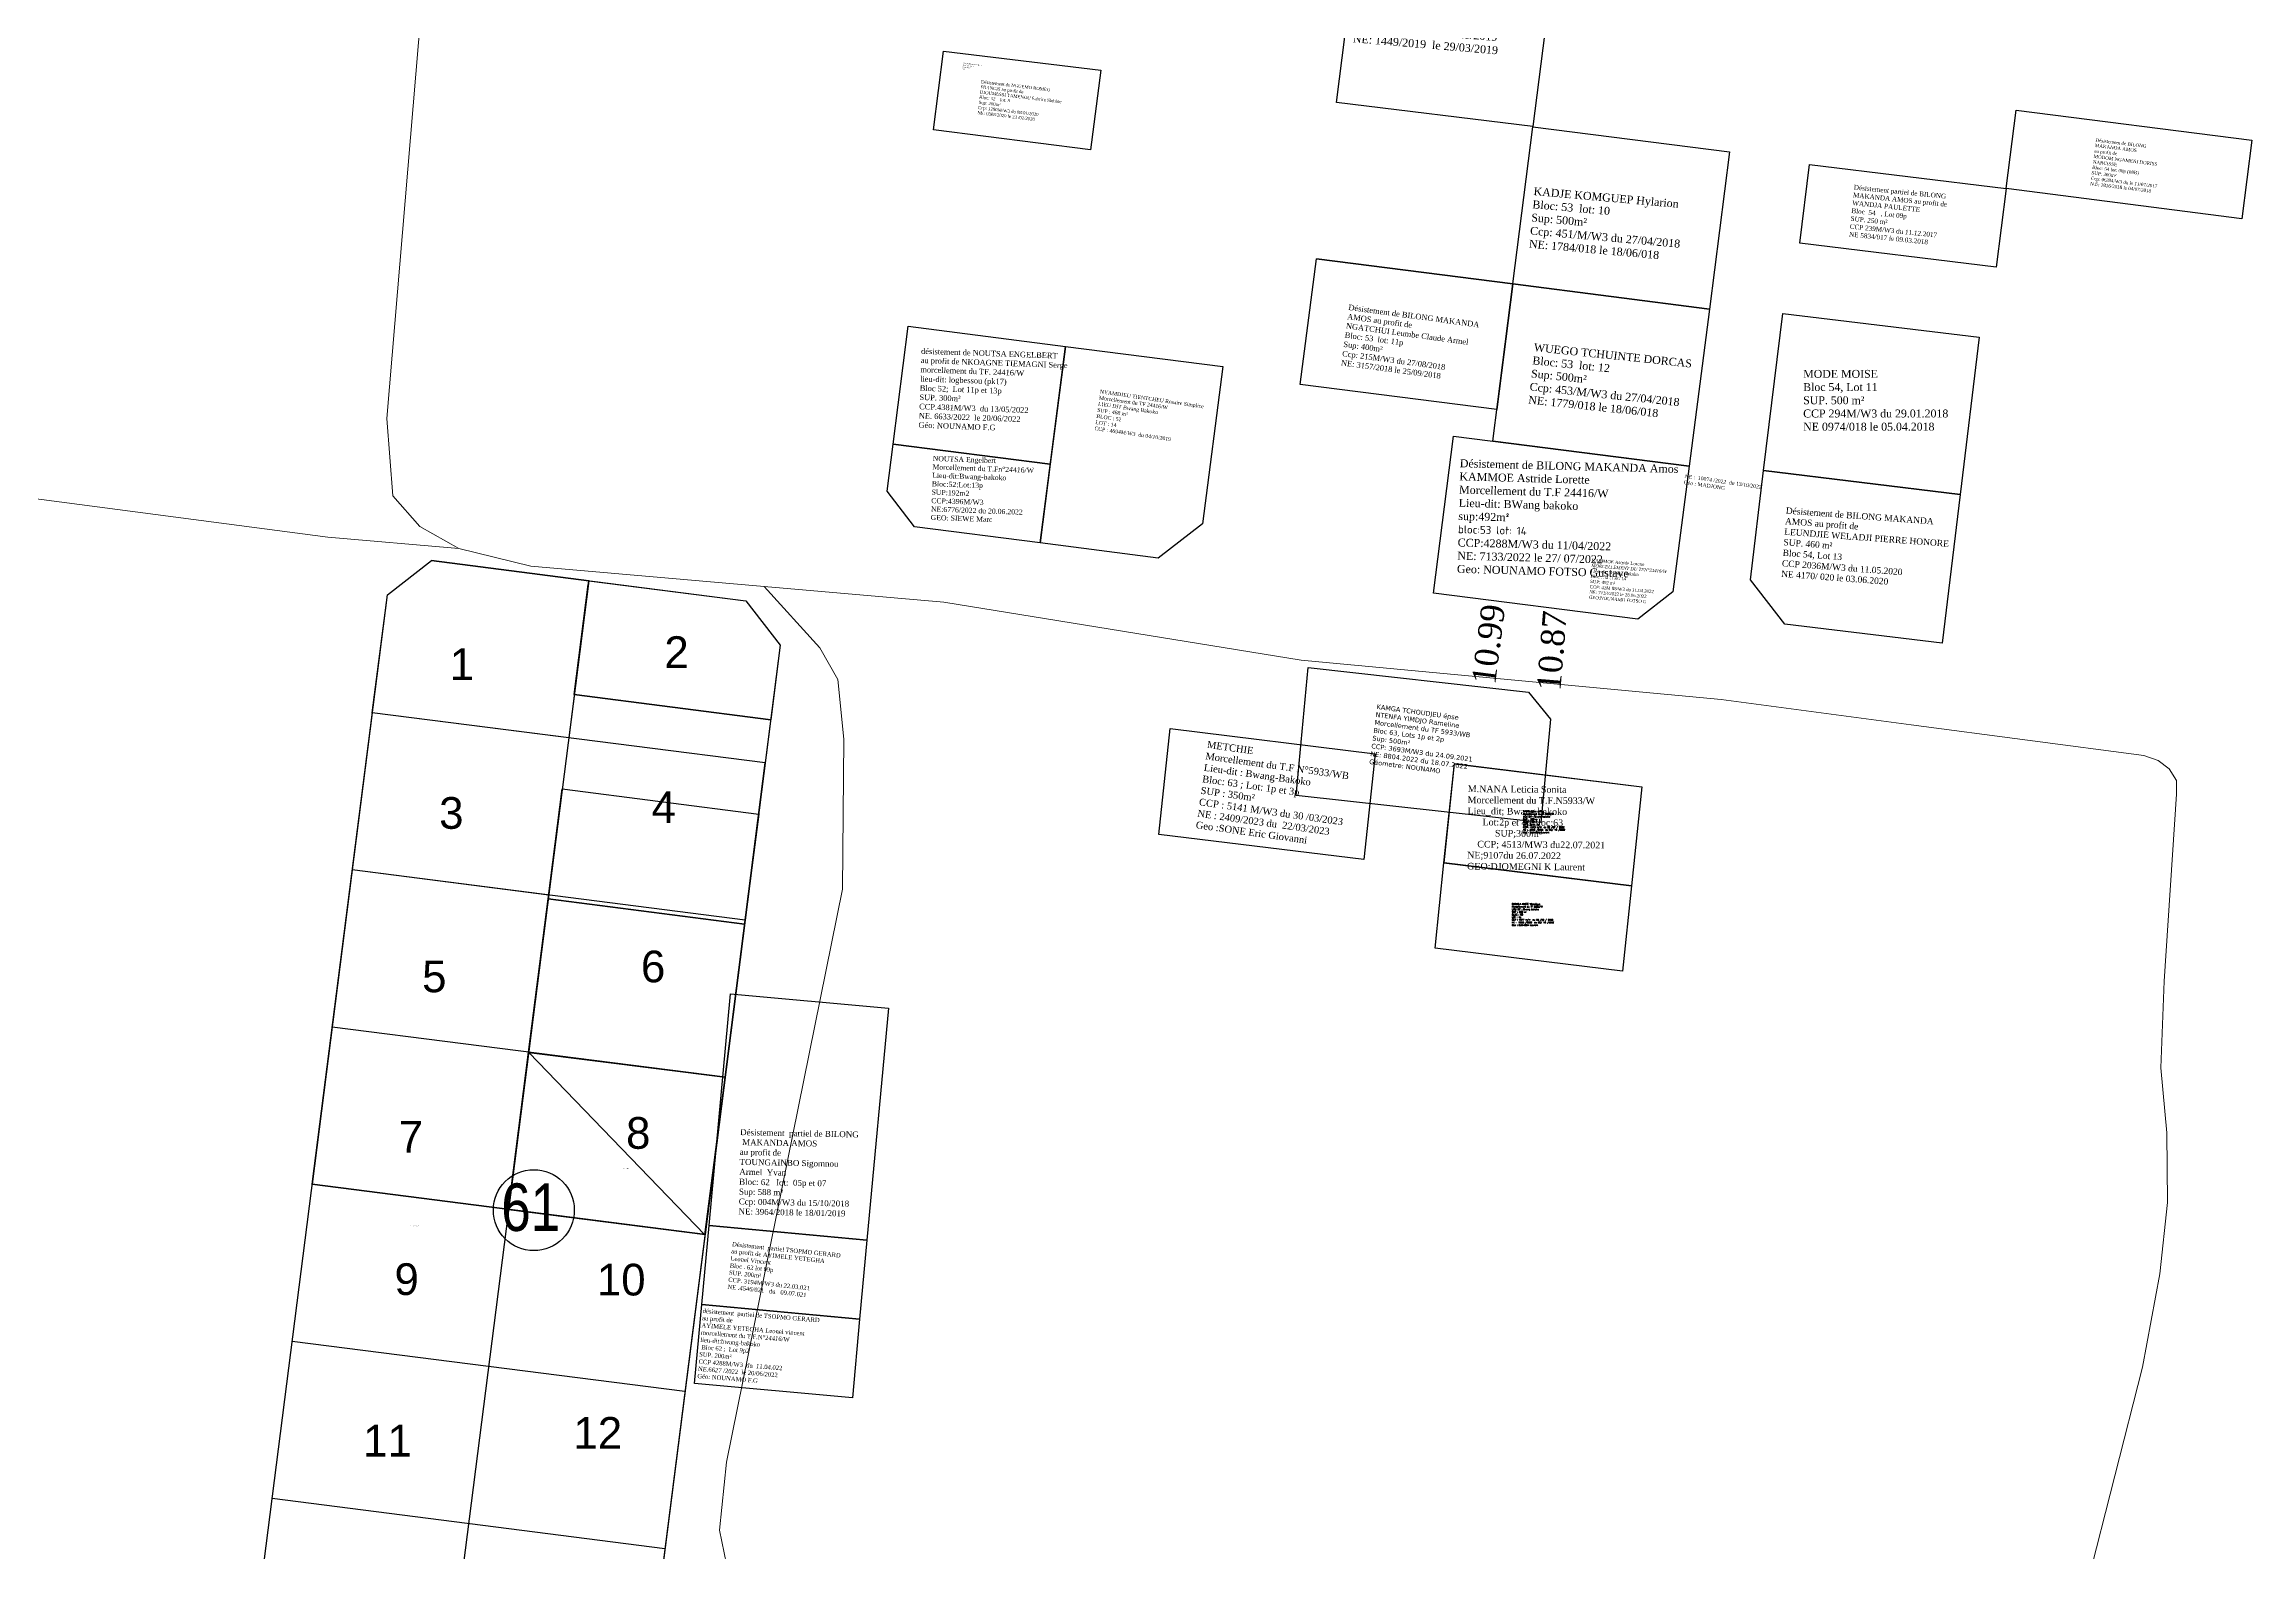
# Model space of a CAD drawing. Header units: millimetres. Extents: x 587399 to 927168, y 438565 to 1444955.
# Drawn here: x 590925 to 591203.7, y 439966.9 to 440157.4 of the extents above; entities that cross this region are included whole.
import ezdxf
from ezdxf.enums import TextEntityAlignment as Align

# ---------------------------------------------------------------- set-up
doc = ezdxf.new("R2010")
doc.units = ezdxf.units.MM
doc.header["$LTSCALE"] = 2
for name, color, linetype, lineweight in [('00_DPP_TF MUTATION TOTALE', 6, 'Continuous', 50), ('Numérotation', 6, 'Continuous', 9), ('Roads_others', 24, 'Continuous', 9)]:
    doc.layers.add(name, color=color, linetype=linetype, lineweight=lineweight)
for name, color, linetype in [('Cotation Linéaire', 255, 'Continuous'), ('Cotation Surface', 7, 'Continuous'), ('Div_Cont', 1, 'Continuous'), ('end maj 26 02 2021', 7, 'Continuous'), ('MAJ JUILLET 2021', 7, 'Continuous'), ('Parcelle MAJ', 6, 'Continuous')]:
    doc.layers.add(name, color=color, linetype=linetype)
doc.styles.add('Arial 2.0', font='arial.ttf', dxfattribs={"width": 0.99, "height": 2})
doc.styles.get("Standard").update_dxf_attribs({"font": 'arial.ttf'})
doc.styles.add('Times 1.0', font='times.ttf', dxfattribs={"width": 0.99, "height": 1})
doc.styles.add('Times 3.0', font='times.ttf', dxfattribs={"width": 0.99, "height": 3})

msp = doc.modelspace()

# ---------------------------------------------------------------- linework, layer by layer
for p, q in [((590968.302, 440087.826), (590973.893, 440092.153)), ((590993.726, 440089.622), (590973.893, 440092.153)), ((590973.893, 440092.153), (590993.726, 440089.623)), ((590993.726, 440089.622), (590962.168, 439842.245)), ((590993.726, 440089.623), (590991.194, 440069.783)), ((590966.403, 440072.947), (590968.302, 440087.826)), ((591017.892, 440081.498), (590986.626, 439836.41)), ((590991.89, 440075.238), (591016.69, 440072.074)), ((591015.994, 440066.618), (590966.403, 440072.947)), ((590991.194, 440069.783), (590966.403, 440072.946)), ((590990.372, 440063.335), (591015.171, 440060.171)), ((590988.663, 440049.944), (590963.871, 440053.107)), ((590988.6, 440049.447), (591013.399, 440046.283)), ((591008.401, 440007.101), (590958.808, 440013.429))]:
    msp.add_line(p, q)
at = {"color": 7}
for p, q in [((590968.302, 440087.826), (590973.893, 440092.153)), ((590973.893, 440092.153), (591013.566, 440087.09)), ((590991.891, 440075.238), (590993.666, 440089.125)), ((590958.807, 440013.429), (590968.302, 440087.826)), ((591013.566, 440087.09), (591017.892, 440081.498)), ((591017.892, 440081.498), (591008.401, 440007.101)), ((590988.601, 440049.447), (590986.07, 440029.608)), ((591013.399, 440046.283), (591010.868, 440026.444)), ((591008.401, 440007.101), (590958.807, 440013.429)), ((591005.87, 439987.261), (590956.275, 439993.59)), ((591003.339, 439967.422), (590953.744, 439973.751))]:
    msp.add_line(p, q, dxfattribs=at)
at = {"color": 1}
for p, q in [((591015.995, 440066.618), (590966.403, 440072.946)), ((591013.463, 440046.779), (590963.871, 440053.107)), ((591010.932, 440026.94), (590961.34, 440033.268))]:
    msp.add_line(p, q, dxfattribs=at)
at = {"color": 5, "flags": 128}
for points in [[(591034.05, 440121.74), (591053.89, 440119.19), (591051.98, 440104.32), (591032.14, 440106.86)], [(591034.05, 440121.74), (591053.89, 440119.19), (591051.98, 440104.32), (591032.14, 440106.86)], [(591008.002, 439998.261), (591027.917, 439996.417), (591026.995, 439986.46), (591007.079, 439988.303)]]:
    msp.add_lwpolyline(points, close=True, dxfattribs=at)
at = {"flags": 128}
for points in [[(591032.14, 440106.858), (591051.978, 440104.32), (591050.707, 440094.403), (591034.839, 440096.437), (591031.379, 440100.912)], [(590993.73, 440089.621), (591013.566, 440087.09), (591017.892, 440081.498), (591016.69, 440072.074), (590991.891, 440075.238)], [(591067.1, 440070.95), (591092.98, 440067.76), (591091.57, 440054.41), (591065.7, 440057.59)], [(591103.004, 440066.524), (591126.66, 440063.616), (591125.342, 440051.092), (591101.687, 440054.01), (591101.687, 440054.01)]]:
    msp.add_lwpolyline(points, close=True, dxfattribs=at)
at = {"color": 7, "flags": 128}
for points in [[(591013.566, 440087.09), (591017.892, 440081.498), (590986.626, 439836.41), (590981.431, 439833.517), (590942.891, 439850.98), (590938.971, 439857.994), (590968.302, 440087.826), (590973.893, 440092.153)], [(591103, 440066.53), (591126.66, 440063.62), (591125.34, 440051.09), (591101.68, 440054)], [(590990.372, 440063.335), (591015.171, 440060.171), (591013.399, 440046.283), (590988.601, 440049.447)], [(591101.68, 440054), (591125.34, 440051.09), (591124.2, 440040.32), (591100.55, 440043.24)], [(590988.6, 440049.447), (591013.4, 440046.284), (591010.932, 440026.94), (590986.136, 440030.104)], [(590986.136, 440030.104), (591010.932, 440026.941), (591008.401, 440007.101), (590983.604, 440010.261)]]:
    msp.add_lwpolyline(points, close=True, dxfattribs=at)
at = {"color": 2, "lineweight": 40, "flags": 128}
msp.add_lwpolyline([(590986.137, 440030.103), (591010.933, 440026.94), (591008.402, 440007.1), (590983.605, 440010.26)], close=True, dxfattribs=at)
at = {"color": 1, "flags": 128}
msp.add_lwpolyline([(591008.002, 439998.262), (591027.917, 439996.418), (591026.995, 439986.46), (591007.08, 439988.303)], close=True, dxfattribs=at)
msp.add_circle((590986.786, 440010.171), 5.107)
at = {"layer": '00_DPP_TF MUTATION TOTALE'}
for p, q in [((591010.932, 440026.94), (590986.14, 440030.053)), ((590986.14, 440030.053), (591008.396, 440007.056)), ((591008.396, 440007.056), (591010.932, 440026.94))]:
    msp.add_line(p, q, dxfattribs=at)
at = {"layer": 'Div_Cont', "color": 1, "flags": 128}
msp.add_lwpolyline([(591015.994, 440066.618), (590966.403, 440072.947), (590958.808, 440013.429), (591008.401, 440007.101)], close=True, dxfattribs=at)
at = {"layer": 'end maj 26 02 2021', "color": 150, "lineweight": -3}
for p, q in [((591083.541, 440114.389), (591085.586, 440130.259)), ((591083.541, 440114.389), (591085.586, 440130.259)), ((591110.37, 440127.08), (591085.573, 440130.261)), ((591110.37, 440127.08), (591085.573, 440130.261)), ((591110.371, 440127.086), (591108.339, 440111.216)), ((591110.371, 440127.086), (591108.339, 440111.216)), ((591108.339, 440111.216), (591083.541, 440114.389)), ((591108.339, 440111.216), (591083.541, 440114.389))]:
    msp.add_line(p, q, dxfattribs=at)
at = {"layer": 'end maj 26 02 2021', "color": 150}
for points in [[(591090.65, 440169.94), (591115.435, 440166.791), (591112.902, 440146.955), (591088.102, 440149.975)], [(591090.65, 440169.94), (591115.435, 440166.791), (591112.902, 440146.955), (591088.102, 440149.975)], [(591038.5, 440156.46), (591058.35, 440154.05), (591057.06, 440144), (591037.23, 440146.55)], [(591038.5, 440156.46), (591058.35, 440154.05), (591057.06, 440144), (591037.23, 440146.55)], [(591038.5, 440156.46), (591058.35, 440154.05), (591057.06, 440144), (591037.23, 440146.55)], [(591038.5, 440156.46), (591058.35, 440154.05), (591057.06, 440144), (591037.23, 440146.55)], [(591112.91, 440146.93), (591137.71, 440143.75), (591135.18, 440123.91), (591110.37, 440127.08)], [(591112.91, 440146.93), (591137.71, 440143.75), (591135.18, 440123.91), (591110.37, 440127.08)], [(591085.573, 440130.261), (591110.371, 440127.086), (591108.339, 440111.216), (591083.541, 440114.389)], [(591085.573, 440130.261), (591110.371, 440127.086), (591108.339, 440111.216), (591083.541, 440114.389)], [(591110.37, 440127.08), (591135.18, 440123.91), (591132.63, 440104.07), (591107.83, 440107.24)], [(591110.37, 440127.08), (591135.18, 440123.91), (591132.63, 440104.07), (591107.83, 440107.24)], [(591011.632, 440037.494), (591031.548, 440035.651), (591028.839, 440006.376), (591008.924, 440008.22)], [(591011.632, 440037.494), (591031.548, 440035.651), (591028.839, 440006.376), (591008.924, 440008.22)], [(591011.632, 440037.494), (591031.548, 440035.651), (591028.839, 440006.376), (591008.924, 440008.22)], [(591011.632, 440037.494), (591031.548, 440035.651), (591028.839, 440006.376), (591008.924, 440008.22)]]:
    msp.add_lwpolyline(points, close=True, dxfattribs=at)
at = {"layer": 'end maj 26 02 2021', "color": 1}
msp.add_lwpolyline([(591038.5, 440156.46), (591058.35, 440154.05), (591057.06, 440144), (591037.23, 440146.55)], close=True, dxfattribs=at)
msp.add_lwpolyline([(591038.5, 440156.46), (591058.35, 440154.05), (591057.06, 440144), (591037.23, 440146.55)], close=True, dxfattribs=at)
at = {"layer": 'end maj 26 02 2021', "color": 150, "lineweight": -3, "flags": 128}
for points in [[(591173.901, 440149.029), (591203.658, 440145.216), (591202.387, 440135.297), (591172.63, 440139.11)], [(591173.901, 440149.029), (591203.658, 440145.216), (591202.387, 440135.297), (591172.63, 440139.11)], [(591142.033, 440103.516), (591166.849, 440100.503), (591164.568, 440081.735), (591144.718, 440084.147), (591140.357, 440089.714)], [(591142.033, 440103.516), (591166.849, 440100.503), (591164.568, 440081.735), (591144.718, 440084.147), (591140.357, 440089.714)]]:
    msp.add_lwpolyline(points, close=True, dxfattribs=at)
at = {"layer": 'end maj 26 02 2021', "color": 150, "flags": 128}
for points in [[(591147.82, 440142.16), (591172.63, 440139.11), (591171.4, 440129.18), (591146.59, 440132.24)], [(591147.82, 440142.16), (591172.63, 440139.11), (591171.4, 440129.18), (591146.59, 440132.24)], [(591144.439, 440123.367), (591169.254, 440120.36), (591166.847, 440100.508), (591142.033, 440103.516)], [(591144.439, 440123.367), (591169.254, 440120.36), (591166.847, 440100.508), (591142.033, 440103.516)]]:
    msp.add_lwpolyline(points, close=True, dxfattribs=at)
at = {"layer": 'end maj 26 02 2021', "linetype": 'ByBlock', "flags": 128}
msp.add_lwpolyline([(590973.893, 440092.153), (591013.566, 440087.09), (591017.892, 440081.498), (590986.626, 439836.41), (590981.431, 439833.517), (590942.891, 439850.98), (590938.971, 439857.994), (590968.302, 440087.826)], close=True, dxfattribs=at)
msp.add_lwpolyline([(590973.893, 440092.153), (591013.566, 440087.09), (591017.892, 440081.498), (590986.626, 439836.41), (590981.431, 439833.517), (590942.891, 439850.98), (590938.971, 439857.994), (590968.302, 440087.826)], close=True, dxfattribs=at)
at = {"layer": 'MAJ JUILLET 2021', "color": 150, "lineweight": -3, "flags": 128}
msp.add_lwpolyline([(591008.921, 440008.22), (591028.839, 440006.376), (591027.917, 439996.419), (591008.002, 439998.261)], close=True, dxfattribs=at)
msp.add_lwpolyline([(591008.921, 440008.22), (591028.839, 440006.376), (591027.917, 439996.419), (591008.002, 439998.261)], close=True, dxfattribs=at)
at = {"layer": 'Parcelle MAJ', "color": 6, "lineweight": 30, "flags": 128}
for points in [[(591053.89, 440119.19), (591073.75, 440116.64), (591071.19, 440096.8), (591065.59, 440092.48), (591050.71, 440094.4)], [(591102.866, 440107.875), (591132.63, 440104.07), (591130.587, 440088.197), (591126.129, 440084.747), (591100.336, 440088.038)], [(591102.866, 440107.875), (591132.63, 440104.07), (591130.587, 440088.197), (591126.129, 440084.747), (591100.336, 440088.038)], [(591102.866, 440107.875), (591132.63, 440104.07), (591130.587, 440088.197), (591126.129, 440084.747), (591100.336, 440088.038)], [(591084.53, 440078.66), (591112.35, 440075.56), (591115.13, 440072.16), (591113.92, 440059.09), (591083.04, 440062.49)]]:
    msp.add_lwpolyline(points, close=True, dxfattribs=at)
at = {"layer": 'Roads_others'}
for points in [[(590997.012, 440373.441), (590997.464, 440365.526), (590997.771, 440357.545), (590983.882, 440247.05), (590974.562, 440185.069), (590968.242, 440110.078), (590968.995, 440100.318), (590972.419, 440096.474)], [(590850.612, 440114.251), (590852.403, 440111.445), (590855.08, 440109.822), (590860.299, 440108.346), (590960.807, 440095.136), (590977.34, 440093.671)], [(590972.419, 440096.474), (590977.34, 440093.671), (590986.423, 440091.469), (591015.879, 440088.901), (591038.54, 440086.933), (591083.655, 440079.583), (591136.672, 440074.606), (591160.644, 440071.446), (591190.013, 440067.562), (591191.834, 440066.933), (591193.212, 440065.862), (591194.146, 440064.382)], [(591015.879, 440088.901), (591022.903, 440081.147), (591025.15, 440077.159), (591025.901, 440069.62), (591025.765, 440050.684), (591011.104, 439978.349), (591010.213, 439969.77), (591011.117, 439965.482), (591013.94, 439962.301)], [(591194.146, 440064.382), (591194.147, 440062.679), (591192.606, 440039.087), (591192.172, 440028.143), (591192.924, 440019.941), (591193.011, 440011.141), (591192.054, 440002.12), (591189.834, 439990.355), (591182.856, 439962.911), (591180.039, 439948.57), (591178.521, 439945.938), (591176.658, 439943.902), (591173.573, 439942.274)]]:
    msp.add_lwpolyline(points, dxfattribs=at)

# ---------------------------------------------------------------- texts
note = msp.add_mtext_dynamic_manual_height_columns('{\\fTimes New Roman|b0|i0|c186|p18;NYAMDJEU TIENTCHEU Rosaire Simplice\\P\\C1;Morcellement du TF 24416/W\\C256;  \\PLIEU DIT Bwang Bakoko \\PSUP : 488 m²\\PBLOC : 52           \\PLOT : 14               \\P}', width=62.0824, gutter_width=12.5, heights=[4.948, 0], dxfattribs=dict(insert=(591058.284, 440113.746), char_height=0.46951, attachment_point=1, rotation=351.77009))
for column, words in zip(note.columns.linked_columns, ['{\\fTimes New Roman|b0|i0|c186|p18;CCP : 4694M/W3  du 04/10/2019 \\PNE :  10074 /2022  du 13/10/2022\\P\\C1;Géo : MADJONG\\C256; }']):
    column.text = words
at = {"attachment_point": 1}
for s, insert, char_height, width, rotation in [('{\\fTimes New Roman|b0|i0|c0|p18;NOUTSA Engelbert\\P\\C1;Morcellement du T.Fn%%D24416/W\\P\\C256;Lieu-dit:Bwang-bakoko\\PBloc:52;Lot:13p\\PSUP:192m2 \\PCCP:4396M/W3 \\PNE:6776/2022 du 20.06.2022\\PGEO: SIEWE Marc}', (591037.16, 440105.381), 0.63844, 21.6707, 357.98209), ('\\A1;{\\fTimes New Roman|b0|i0|c0|p18;Désistement de BILONG MAKANDA Amos\\PKAMMOE Astride Lorette\\P\\C1;Morcellement du T.F 24416/W\\P\\C256;Lieu-dit: BWang bakoko \\Psup:492m\\fISOCPEUR|b0|i0|c0|p34;²\\Pbloc:53 lot: 14\\P\\fTimes New Roman|b0|i0|c0|p18;CCP:4288M/W3 du 11/04/2022\\PNE: 7133/2022 le 27/ 07/2022\\P\\C1;Geo: NOUNAMO FOTSO Gustave}', (591103.688, 440104.954), 1, 34.03498, 358.48204), ('\\A1;{\\fTimes New Roman|b0|i0|c0|p18;KAMMOE Astride Lorette\\P\\fTimes New Roman|b0|i1|c0|p18;\\C1;MORCELLEMENT DU TFN°24416/W\\fTimes New Roman|b0|i0|c0|p18;\\C0;\\PLieu-dit: Bwang Bakoko\\PBloc : 53 ; Lot: 14\\PSUP: 492 m²\\PCCP: 42M 88/W3 du 11.04.2022\\PNE: 7133/2022 le 28.06.2022\\PGEO:NOUNAMO FOTSO G}', (591120.363, 440092.406), 0.4, 21.77987, 355.43341), ('{\\fVerdana|b0|i0|c0|p34;KAMGA TCHOUDJEU épse NTENFA YIMDJO Rameline \\PMorcellement du TF 5933/WB\\PBloc 63, Lots 1p et 2p\\PSup: 500m²\\PCCP: 3693M/W3 du 24.09.2021\\PNE: 8804.2022 du 18.07.2022\\PGéometre: NOUNAMO}', (591093.224, 440074.035), 0.6, 13.94659, 352.33507), ('\\A1;{\\fTimes New Roman|b0|i0|c0|p18;M.NANA Leticia Sonita                                      \\C1;Morcellement du T.F.N5933/W\\C256;                                 Lieu_dit; Bwang bakoko                                                              Lot:2p et 4pBloc:63                                                                    SUP;300m²                                                                      CCP; 4513/MW3 du22.07.2021                                 NE;9107du 26.07.2022                                        GEO:DJOMEGNI K Laurent}', (591104.681, 440063.78), 0.837065, 29.89912, 359.51801)]:
    msp.add_mtext(s, dxfattribs=dict(at, insert=insert, char_height=char_height, width=width, rotation=rotation))
at = {"color": 3, "insert": (591071.85, 440069.403), "char_height": 0.87757, "width": 18.55716, "attachment_point": 1, "rotation": 352.0376}
msp.add_mtext('{\\fTimes New Roman|b0|i0|c0|p18;\\C0;METCHIE\\P\\C1;Morcellement du T.F N°5933/WB     \\P\\C256;Lieu-dit : Bwang-Bakoko\\PBloc: 63 ; Lot: 1p et 3p\\PSUP : 350m²\\PCCP : 5141 M/W3 du 30 /03/2023\\PNE : 2409/2023 du  22/03/2023\\P\\C1;Geo :SONE Eric Giovanni}', dxfattribs=at)
at = {"char_height": 0.2, "attachment_point": 1}
for s, insert in [('{\\Fromanc|c0;NANA Léticia sonita  \\P\\C1;Morcellement du TF 5933/W\\C256;  \\PLIEU DIT : Bwang bakoko \\PSUP : 300 m}²{\\Fromanc|c0;\\PBLOC : 63           \\PLOT : 2p et 4p               \\PCCP : 4513 M/W  du 22 /07 / 2022 \\PNE :  9902 /2022  du 06/ 10 /2022\\PGéo : DJOMEGNI Laurent}', (591111.666, 440060.604)), ('{\\Fromanc|c0;DJOUELA KUETE Véronique  \\P\\C1;Morcellement du TF 5933/W\\C256;  \\PLIEU DIT : Bwang bakoko \\PSUP : 258 m}²{\\Fromanc|c0;\\PBLOC : 63           \\PLOT : 4p               \\PCCP : 4677 M/W  du 28 /09 / 2022 \\PNE :  9903 /2022  du 06/ 10 /2022\\PGéo : DJOMEGNI Laurent}', (591110.255, 440048.911))]:
    msp.add_mtext_dynamic_manual_height_columns(s, width=62.0824, gutter_width=12.5, heights=[4.948], dxfattribs=dict(at, insert=insert))
at = {"layer": 'Cotation Linéaire', "color": 6, "lineweight": 30, "style": 'Times 3.0', "width": 0.99}
for s, rotation, p in [('10.99', 82.72876, (591105.796, 440081.802)), ('10.87', 85.34252, (591113.788, 440080.895))]:
    msp.add_text(s, height=3, rotation=rotation, dxfattribs=at).set_placement(p, align=Align.TOP_CENTER)
at = {"layer": 'Cotation Surface', "color": 7, "style": 'Times 1.0', "width": 0.99}
msp.add_text('S=4488 m²', height=0.1, rotation=358.92911, dxfattribs=at).set_placement((590998.376, 440015.437), align=Align.MIDDLE_CENTER)
at = {"layer": 'Cotation Surface', "style": 'Times 1.0', "width": 0.99}
msp.add_text('S=0 ha 61 a 13 ca', height=0.1, rotation=358.92911, dxfattribs=at).set_placement((590971.722, 440008.179), align=Align.MIDDLE_CENTER)
msp.add_text('S=0 ha 61 a 13 ca', height=0.1, rotation=358.92911, dxfattribs=at).set_placement((590971.722, 440008.179), align=Align.MIDDLE_CENTER)
msp.add_text('S=0 ha 61 a 13 ca', height=0.1, rotation=358.92911, dxfattribs=at).set_placement((590971.722, 440008.179), align=Align.MIDDLE_CENTER)
at = {"layer": 'end maj 26 02 2021', "attachment_point": 1}
for s, width, heights, insert, char_height, rotation in [('{\\fTimes New Roman|b0|i0|c0|p18;\\C1;Désistement de BILONG MAKANDA\\PAMOS au profit de\\C256;\\PKAMOKOUE Wafo Michael\\PBloc: 53  lot:  07\\PSup: 500m²\\PCcp: 457M/W3 le 08/11/2019\\PNE: 1449/2019  le 29/03/2019}', 100.46356, [24.384], (591091.062, 440168.556), 1, 355.19771), ('{\\fTimes New Roman|b0|i0|c0|p18;\\C1;Désistement de BILONG MAKANDA\\PAMOS au profit de\\C256;\\PKAMOKOUE Wafo Michael\\PBloc: 53  lot:  07\\PSup: 500m²\\PCcp: 457M/W3 le 08/11/2019\\PNE: 1449/2019  le 29/03/2019}', 100.46356, [24.384], (591091.062, 440168.556), 1, 355.19771), ('{\\fTimes New Roman|b0|i0|c0|p18;NGUEMO Romeo Francis\\PBloc: 52   lot: 9\\PSup: 200 m²\\PCcp: 064M/W3 du 11/07/2017\\PNE: 4455/2019 le 4/01/2019}', 149.37901, [38.273], (591040.98, 440155.017), 0.1434, 353.34848), ('{\\fTimes New Roman|b0|i0|c0|p18;NGUEMO Romeo Francis\\PBloc: 52   lot: 9\\PSup: 200 m²\\PCcp: 064M/W3 du 11/07/2017\\PNE: 4455/2019 le 4/01/2019}', 149.37901, [38.273], (591040.98, 440155.017), 0.1434, 353.34848), ('{\\fTimes New Roman|b0|i0|c0|p18;\\C1;Désistement de NGUEMO ROMEO \\PFRANCIS au profit de\\C256;\\PDJOUMESSI TAMENOU Fabrice Sidoine\\PBloc: 52    lot: 9\\PSup: 200m²\\PCcp: 1290M/W3 du 08/01/2020\\PNE: 0308/2020 le 23 /01/2020}', 63.39676, [27.205], (591043.28, 440152.819), 0.39313, 353.14979), ('{\\fTimes New Roman|b0|i0|c0|p18;\\C1;Désistement de NGUEMO ROMEO \\PFRANCIS au profit de\\C256;\\PDJOUMESSI TAMENOU Fabrice Sidoine\\PBloc: 52    lot: 9\\PSup: 200m²\\PCcp: 1290M/W3 du 08/01/2020\\PNE: 0308/2020 le 23 /01/2020}', 63.39676, [27.205], (591043.28, 440152.819), 0.39313, 353.14979), ('{\\fTimes New Roman|b0|i0|c0|p18;KADJE KOMGUEP Hylarion\\PBloc: 53  lot: 10\\PSup: 500m²\\PCcp: 451/M/W3 du 27/04/2018\\PNE: 1784/018 le 18/06/018}', 158.67653, [45.275], (591113.047, 440139.303), 1, 354.94177), ('{\\fTimes New Roman|b0|i0|c0|p18;KADJE KOMGUEP Hylarion\\PBloc: 53  lot: 10\\PSup: 500m²\\PCcp: 451/M/W3 du 27/04/2018\\PNE: 1784/018 le 18/06/018}', 158.67653, [45.275], (591113.047, 440139.303), 1, 354.94177), ('{\\fTimes New Roman|b0|i0|c0|p18;\\C1;Désistement de BILONG MAKANDA\\PAMOS au profit de\\C256; \\PNGATCHUI Leumbe Claude Armel\\PBloc: 53  lot: 11p\\PSup: 400m²\\PCcp: 215M/W3 du 27/08/2018\\PNE: 3157/2018 le 25/09/2018}', 126.73901, [36.526], (591089.676, 440124.505), 0.70561, 352.31634), ('{\\fTimes New Roman|b0|i0|c0|p18;\\C1;Désistement de BILONG MAKANDA\\PAMOS au profit de\\C256; \\PNGATCHUI Leumbe Claude Armel\\PBloc: 53  lot: 11p\\PSup: 400m²\\PCcp: 215M/W3 du 27/08/2018\\PNE: 3157/2018 le 25/09/2018}', 126.73901, [36.526], (591089.676, 440124.505), 0.70561, 352.31634), ('{\\fTimes New Roman|b0|i0|c0|p18;WUEGO TCHUINTE DORCAS\\PBloc: 53  lot: 12\\PSup: 500m²\\PCcp: 453/M/W3 du 27/04/2018\\PNE: 1779/018 le 18/06/018}', 158.67653, [45.275], (591113.084, 440119.607), 1, 354.00384), ('{\\fTimes New Roman|b0|i0|c0|p18;WUEGO TCHUINTE DORCAS\\PBloc: 53  lot: 12\\PSup: 500m²\\PCcp: 453/M/W3 du 27/04/2018\\PNE: 1779/018 le 18/06/018}', 158.67653, [45.275], (591113.084, 440119.607), 1, 354.00384), ('{\\fTimes New Roman|b0|i0|c0|p18;\\C1;Désistement  partiel de BILONG\\P MAKANDA AMOS \\Pau profit de\\C256;\\PTOUNGAINBO Sigomnou \\PArmel  Yvan\\PBloc: 62   lot:  05p et 07\\PSup: 588 m²\\PCcp: 004M/W3 du 15/10/2018\\PNE: 3964/2018 le 18/01/2019}', 82.29015, [24.803], (591012.838, 440020.39), 0.75, 358.85855), ('{\\fTimes New Roman|b0|i0|c0|p18;\\C1;Désistement  partiel de BILONG\\P MAKANDA AMOS \\Pau profit de\\C256;\\PTOUNGAINBO Sigomnou \\PArmel  Yvan\\PBloc: 62   lot:  05p et 07\\PSup: 588 m²\\PCcp: 004M/W3 du 15/10/2018\\PNE: 3964/2018 le 18/01/2019}', 82.29015, [24.803], (591012.838, 440020.39), 0.75, 358.85855), ('{\\fTimes New Roman|b0|i0|c0|p18;\\C1;Désistement  partiel de BILONG\\P MAKANDA AMOS \\Pau profit de\\C256;\\PTOUNGAINBO Sigomnou \\PArmel  Yvan\\PBloc: 62   lot:  05p et 07\\PSup: 588 m²\\PCcp: 004M/W3 du 15/10/2018\\PNE: 3964/2018 le 18/01/2019}', 82.29015, [24.803], (591012.838, 440020.39), 0.75, 358.85855), ('{\\fTimes New Roman|b0|i0|c0|p18;\\C1;Désistement  partiel de BILONG\\P MAKANDA AMOS \\Pau profit de\\C256;\\PTOUNGAINBO Sigomnou \\PArmel  Yvan\\PBloc: 62   lot:  05p et 07\\PSup: 588 m²\\PCcp: 004M/W3 du 15/10/2018\\PNE: 3964/2018 le 18/01/2019}', 82.29015, [24.803], (591012.838, 440020.39), 0.75, 358.85855), ('{\\fTimes New Roman|b0|i0|c0|p18;\\C1;Désistement  partiel \\C256;TSOPMO GERARD\\Pau profit de AYIMELE YETEGHA \\PLeonel Vincent \\PBloc . 62 lot 09p\\PSUP. 200m²\\PCCP. 3194M/W3 du 22.03.021\\PNE .4546/021   du   09.07.021}', 213.3848, [49.178], (591011.844, 440006.168), 0.54173, 353.95706), ('{\\fTimes New Roman|b0|i0|c0|p18;\\C1;Désistement  partiel \\C256;TSOPMO GERARD\\Pau profit de AYIMELE YETEGHA \\PLeonel Vincent \\PBloc . 62 lot 09p\\PSUP. 200m²\\PCCP. 3194M/W3 du 22.03.021\\PNE .4546/021   du   09.07.021}', 213.3848, [49.178], (591011.844, 440006.168), 0.54173, 353.95706), ('{\\fTimes New Roman|b0|i0|c0|p18;\\C1;Désistement  partiel \\C256;TSOPMO GERARD\\Pau profit de AYIMELE YETEGHA \\PLeonel Vincent \\PBloc . 62 lot 09p\\PSUP. 200m²\\PCCP. 3194M/W3 du 22.03.021\\PNE .4546/021   du   09.07.021}', 213.3848, [49.178], (591011.844, 440006.168), 0.54173, 353.95706), ('{\\fTimes New Roman|b0|i0|c0|p18;\\C1;Désistement  partiel \\C256;TSOPMO GERARD\\Pau profit de AYIMELE YETEGHA \\PLeonel Vincent \\PBloc . 62 lot 09p\\PSUP. 200m²\\PCCP. 3194M/W3 du 22.03.021\\PNE .4546/021   du   09.07.021}', 213.3848, [49.178], (591011.844, 440006.168), 0.54173, 353.95706)]:
    msp.add_mtext_dynamic_manual_height_columns(s, width=width, gutter_width=12.5, heights=heights, dxfattribs=dict(at, insert=insert, char_height=char_height, rotation=rotation))
at = {"layer": 'end maj 26 02 2021', "color": 150, "lineweight": -3, "insert": (591183.96, 440145.472), "char_height": 0.41668, "width": 8.37778, "attachment_point": 1, "rotation": 352.99165}
msp.add_mtext('{\\fTimes New Roman|b0|i0|c0|p18;\\C1;Désistement de BILONG MAKANDA AMOS \\Pau profit de \\P\\C256;MODOM NGAMENI DORISS NARCISSE\\PBloc: 54 lot: 08p (08B)\\PSUP: 300m²\\PCcp: 063M/W3 du le 11/07/2017\\PN.E: 1816/2018 le 04/07/2018}', dxfattribs=at)
msp.add_mtext('{\\fTimes New Roman|b0|i0|c0|p18;\\C1;Désistement de BILONG MAKANDA AMOS \\Pau profit de \\P\\C256;MODOM NGAMENI DORISS NARCISSE\\PBloc: 54 lot: 08p (08B)\\PSUP: 300m²\\PCcp: 063M/W3 du le 11/07/2017\\PN.E: 1816/2018 le 04/07/2018}', dxfattribs=at)
at = {"layer": 'end maj 26 02 2021', "color": 150, "linetype": 'ByBlock', "lineweight": -3, "ltscale": 0.0014, "attachment_point": 1, "style": 'Times 1.0'}
for s, insert, char_height, width, rotation in [('{\\fTimes New Roman|b0|i0|c186|p18;\\C1;Désistement partiel de BILONG \\PMAKANDA AMOS au profit de \\C256;\\PWANDJA PAULETTE\\PBloc  54   , Lot 09p\\PSUP. 250 m²\\PCCP 239M/W3 du 11.12.2017\\PNE 5834/017 le 09.03.2018}', (591153.448, 440139.607), 0.59703, 29.16681, 354.24073), ('{\\fTimes New Roman|b0|i0|c186|p18;\\C1;Désistement partiel de BILONG \\PMAKANDA AMOS au profit de \\C256;\\PWANDJA PAULETTE\\PBloc  54   , Lot 09p\\PSUP. 250 m²\\PCCP 239M/W3 du 11.12.2017\\PNE 5834/017 le 09.03.2018}', (591153.448, 440139.607), 0.59703, 29.16681, 354.24073), ('\\A1;{\\C1;désistement de \\A0;\\W1;NOUTSA ENGELBERT\\P\\A1;\\W0.99;au profit d\\C7;e \\fTimes New Roman|b0|i0|c186|p18;NKOAGNE TIEMAGNI Serge\\P\\C1;morcellement du TF. 24416/W\\P\\C7;lieu-dit: logbessou (pk17)\\PBloc\\fTimes New Roman|b0|i0|c0|p18; 52\\fTimes New Roman|b0|i0|c186|p18;;  Lot \\fTimes New Roman|b0|i0|c0|p18;11p et 13p\\P\\fTimes New Roman|b0|i0|c186|p18;SUP.\\fTimes New Roman|b0|i0|c0|p18; 300\\fTimes New Roman|b0|i0|c186|p18;m²\\PCCP\\fTimes New Roman|b0|i0|c0|p18;.4381M\\fTimes New Roman|b0|i0|c186|p18;/W3 \\fTimes New Roman|b0|i0|c0|p18; \\fTimes New Roman|b0|i0|c186|p18;du\\fTimes New Roman|b0|i0|c0|p18; 13/05/2\\fTimes New Roman|b0|i0|c186|p18;02\\fTimes New Roman|b0|i0|c0|p18;2\\P\\fTimes New Roman|b0|i0|c186|p18;NE. \\fTimes New Roman|b0|i0|c0|p18;6633\\fTimes New Roman|b0|i0|c186|p18;/202\\fTimes New Roman|b0|i0|c0|p18;2\\fTimes New Roman|b0|i0|c186|p18;  le \\fTimes New Roman|b0|i0|c0|p18;20/06/\\fTimes New Roman|b0|i0|c186|p18;202\\fTimes New Roman|b0|i0|c0|p18;2\\P\\C1;Géo: NOUNAMO F.G}', (591035.684, 440118.97), 0.7, 54.48848, 358.00822), ('{\\C1;Désistement de BILONG MAKANDA\\PAMOS au profit de\\C256;\\PLEUNDJIE WELADJI PIERRE HONORE\\PSUP. 460 m²\\PBloc 54, Lot 13\\PCCP 2036M/W3 du 11.05.2020\\PNE 4170/ 020 le 03.06.2020}', (591144.865, 440098.887), 0.8, 53.76067, 355.7809), ('{\\C1;Désistement de BILONG MAKANDA\\PAMOS au profit de\\C256;\\PLEUNDJIE WELADJI PIERRE HONORE\\PSUP. 460 m²\\PBloc 54, Lot 13\\PCCP 2036M/W3 du 11.05.2020\\PNE 4170/ 020 le 03.06.2020}', (591144.865, 440098.887), 0.8, 53.76067, 355.7809), ('{\\fTimes New Roman|b0|i0|c204|p18;\\W1;\\C1;désistement  partiel de TSOPMO GERARD\\Pau profit de\\C256; \\P\\A1;\\fTimes New Roman|b0|i0|c186|p18;\\W0.99;\\C7;AYIMELE YETEGHA Leonel vincent\\fTimes New Roman|b0|i0|c0|p18;\\P\\C1;morcellement du T.F.N°24416/W \\C7;\\Plieu-dit:bwang-bakoko\\fTimes New Roman|b0|i0|c186|p18;\\P Bloc\\fTimes New Roman|b0|i0|c0|p18; 62 \\fTimes New Roman|b0|i0|c186|p18;;  Lot \\fTimes New Roman|b0|i0|c0|p18;9p2\\P\\fTimes New Roman|b0|i0|c186|p18;SUP.\\fTimes New Roman|b0|i0|c0|p18; 200\\fTimes New Roman|b0|i0|c186|p18;m²\\PCCP\\fTimes New Roman|b0|i0|c0|p18; 4288M\\fTimes New Roman|b0|i0|c186|p18;/W3 \\fTimes New Roman|b0|i0|c0|p18; \\fTimes New Roman|b0|i0|c186|p18;du  \\fTimes New Roman|b0|i0|c0|p18;11\\fTimes New Roman|b0|i0|c186|p18;.\\fTimes New Roman|b0|i0|c0|p18;04\\fTimes New Roman|b0|i0|c186|p18;.02\\fTimes New Roman|b0|i0|c0|p18;2\\P\\fTimes New Roman|b0|i0|c186|p18;NE.\\fTimes New Roman|b0|i0|c0|p18;6627\\fTimes New Roman|b0|i0|c186|p18; /202\\fTimes New Roman|b0|i0|c0|p18;2\\fTimes New Roman|b0|i0|c186|p18;  le\\fTimes New Roman|b0|i0|c0|p18; 20/06/\\fTimes New Roman|b0|i0|c186|p18;202\\fTimes New Roman|b0|i0|c0|p18;2\\P\\C1;Géo: NOUNAMO F.G}', (591008.131, 439997.748), 0.55, 54.48848, 355.37293), ('{\\fTimes New Roman|b0|i0|c204|p18;\\W1;\\C1;désistement  partiel de TSOPMO GERARD\\Pau profit de\\C256; \\P\\A1;\\fTimes New Roman|b0|i0|c186|p18;\\W0.99;\\C7;AYIMELE YETEGHA Leonel vincent\\fTimes New Roman|b0|i0|c0|p18;\\P\\C1;morcellement du T.F.N°24416/W \\C7;\\Plieu-dit:bwang-bakoko\\fTimes New Roman|b0|i0|c186|p18;\\P Bloc\\fTimes New Roman|b0|i0|c0|p18; 62 \\fTimes New Roman|b0|i0|c186|p18;;  Lot \\fTimes New Roman|b0|i0|c0|p18;9p2\\P\\fTimes New Roman|b0|i0|c186|p18;SUP.\\fTimes New Roman|b0|i0|c0|p18; 200\\fTimes New Roman|b0|i0|c186|p18;m²\\PCCP\\fTimes New Roman|b0|i0|c0|p18; 4288M\\fTimes New Roman|b0|i0|c186|p18;/W3 \\fTimes New Roman|b0|i0|c0|p18; \\fTimes New Roman|b0|i0|c186|p18;du  \\fTimes New Roman|b0|i0|c0|p18;11\\fTimes New Roman|b0|i0|c186|p18;.\\fTimes New Roman|b0|i0|c0|p18;04\\fTimes New Roman|b0|i0|c186|p18;.02\\fTimes New Roman|b0|i0|c0|p18;2\\P\\fTimes New Roman|b0|i0|c186|p18;NE.\\fTimes New Roman|b0|i0|c0|p18;6627\\fTimes New Roman|b0|i0|c186|p18; /202\\fTimes New Roman|b0|i0|c0|p18;2\\fTimes New Roman|b0|i0|c186|p18;  le\\fTimes New Roman|b0|i0|c0|p18; 20/06/\\fTimes New Roman|b0|i0|c186|p18;202\\fTimes New Roman|b0|i0|c0|p18;2\\P\\C1;Géo: NOUNAMO F.G}', (591008.131, 439997.748), 0.55, 54.48848, 355.37293)]:
    msp.add_mtext(s, dxfattribs=dict(at, insert=insert, char_height=char_height, width=width, rotation=rotation))
at = {"layer": 'end maj 26 02 2021', "color": 150, "linetype": 'ByBlock', "lineweight": -3, "ltscale": 0.0014, "insert": (591147.023, 440116.232), "char_height": 1, "width": 51.71517, "attachment_point": 1, "style": 'Times 1.0'}
msp.add_mtext('{\\C256;MODE MOISE\\PBloc 54, Lot 11\\PSUP. 500 m²\\PCCP 294M/W3 du 29.01.2018\\PNE 0974/018 le 05.04.2018}', dxfattribs=at)
msp.add_mtext('{\\C256;MODE MOISE\\PBloc 54, Lot 11\\PSUP. 500 m²\\PCCP 294M/W3 du 29.01.2018\\PNE 0974/018 le 05.04.2018}', dxfattribs=at)
at = {"layer": 'Numérotation', "style": 'Arial 2.0'}
for s, height, width, p in [('2', 4, 0.99, (591004.803, 440080.637)), ('1', 4, 0.99, (590977.718, 440079.089)), ('3', 4, 0.99, (590976.376, 440060.307)), ('4', 4, 0.99, (591003.192, 440061.051)), ('5', 4, 0.99, (590974.227, 440039.647)), ('6', 4, 0.99, (591001.849, 440040.927)), ('7', 4, 0.99, (590971.273, 440019.439)), ('8', 4, 0.99, (590999.97, 440019.915)), ('61', 6, 0.8, (590986.394, 440010.54)), ('9', 4, 0.99, (590970.736, 440001.462)), ('10', 4, 0.99, (590997.821, 440001.401)), ('11', 4, 0.99, (590968.319, 439981.071)), ('12', 4, 0.99, (590994.867, 439982.083))]:
    msp.add_text(s, height=height, dxfattribs=dict(at, width=width)).set_placement(p, align=Align.MIDDLE)

doc.saveas('drawing.dxf')
